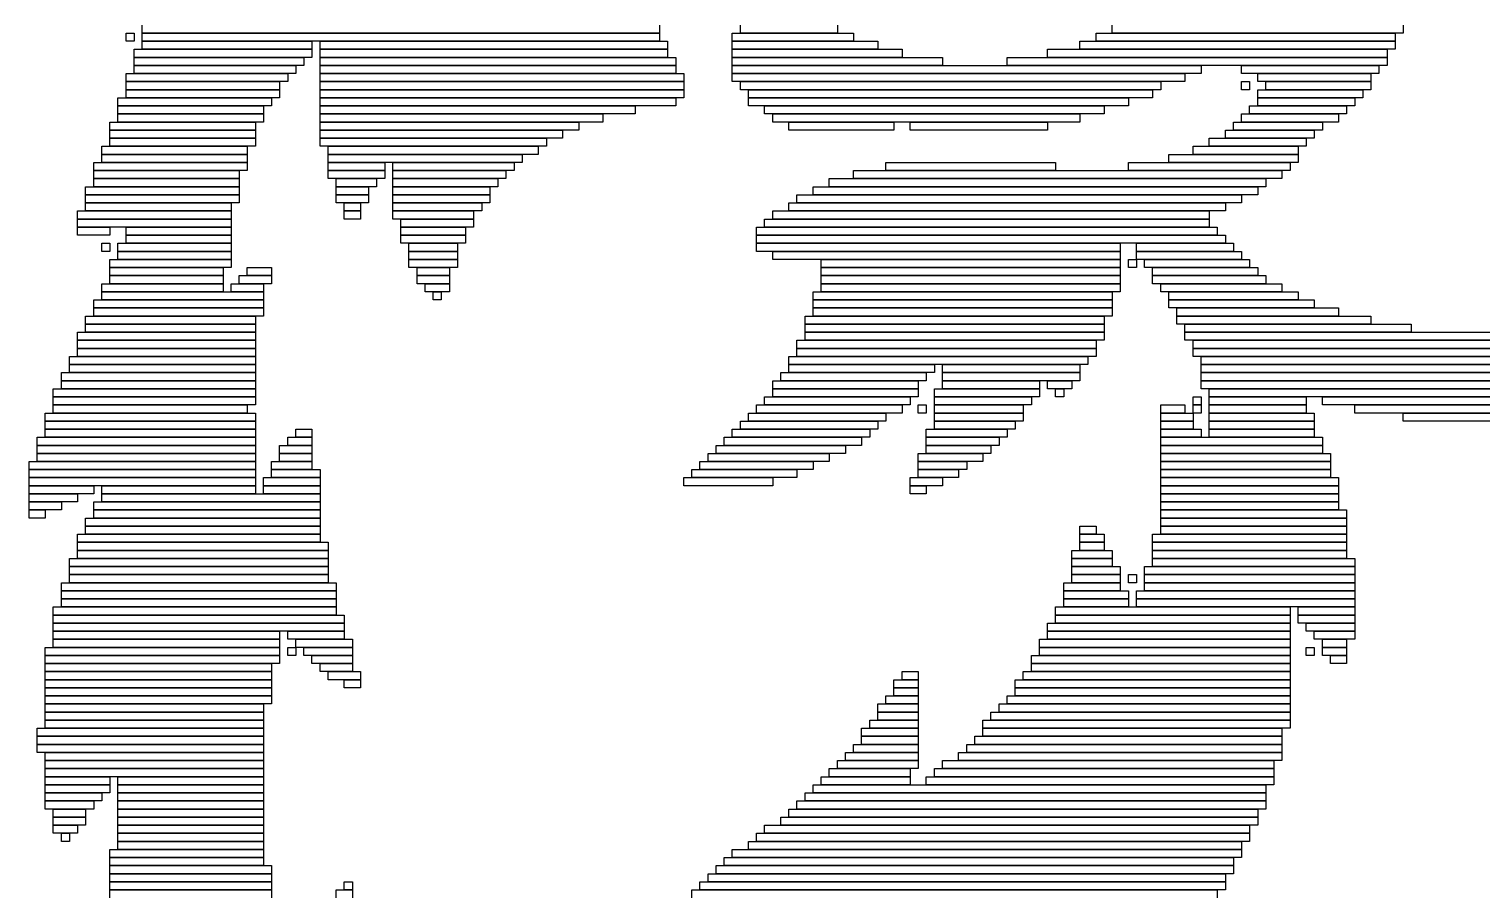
# Model space of a CAD drawing. Extents: x 325 to 699, y 302 to 722.
# Drawn here: x 338 to 517.7, y 511.5 to 618.5 of the extents above; entities that cross this region are included whole.
import ezdxf

# ---------------------------------------------------------------- set-up
doc = ezdxf.new("R2010")
doc.units = 0

msp = doc.modelspace()

# ---------------------------------------------------------------- linework, layer by layer
for p, q in [((352, 618), (352, 619)), ((416, 619), (416, 618)), ((426, 618), (426, 619)), ((438, 619), (438, 618)), ((472, 618), (472, 619)), ((508, 619), (508, 618)), ((350, 618), (351, 618)), ((350, 617), (350, 618)), ((351, 617), (350, 617)), ((351, 618), (351, 617)), ((416, 618), (352, 618)), ((352, 618), (416, 618)), ((352, 617), (352, 618)), ((416, 617), (352, 617)), ((352, 617), (373, 617)), ((352, 616), (352, 617)), ((373, 617), (373, 616)), ((374, 617), (417, 617)), ((374, 616), (374, 617)), ((416, 618), (416, 617)), ((417, 617), (417, 616)), ((425, 618), (440, 618)), ((425, 617), (425, 618)), ((440, 617), (425, 617)), ((425, 617), (443, 617)), ((425, 616), (425, 617)), ((438, 618), (426, 618)), ((440, 618), (440, 617)), ((443, 617), (443, 616)), ((468, 617), (507, 617)), ((468, 616), (468, 617)), ((470, 618), (507, 618)), ((470, 617), (470, 618)), ((507, 617), (470, 617)), ((508, 618), (472, 618)), ((507, 618), (507, 617)), ((507, 617), (507, 616)), ((351, 616), (373, 616)), ((351, 615), (351, 616)), ((373, 615), (351, 615)), ((351, 615), (372, 615)), ((351, 614), (351, 615)), ((373, 616), (352, 616)), ((372, 615), (372, 614)), ((373, 616), (373, 615)), ((417, 616), (374, 616)), ((374, 616), (417, 616)), ((374, 615), (374, 616)), ((417, 615), (374, 615)), ((374, 615), (418, 615)), ((374, 614), (374, 615)), ((417, 616), (417, 615)), ((418, 615), (418, 614)), ((443, 616), (425, 616)), ((425, 616), (446, 616)), ((425, 615), (425, 616)), ((446, 615), (425, 615)), ((425, 615), (451, 615)), ((425, 614), (425, 615)), ((446, 616), (446, 615)), ((451, 615), (451, 614)), ((459, 615), (506, 615)), ((459, 614), (459, 615)), ((464, 616), (506, 616)), ((464, 615), (464, 616)), ((506, 615), (464, 615)), ((507, 616), (468, 616)), ((506, 616), (506, 615)), ((506, 615), (506, 614)), ((350, 613), (370, 613)), ((350, 612), (350, 613)), ((372, 614), (351, 614)), ((351, 614), (371, 614)), ((351, 613), (351, 614)), ((371, 613), (351, 613)), ((370, 613), (370, 612)), ((371, 614), (371, 613)), ((418, 614), (374, 614)), ((374, 614), (418, 614)), ((374, 613), (374, 614)), ((418, 613), (374, 613)), ((374, 613), (419, 613)), ((374, 612), (374, 613)), ((418, 614), (418, 613)), ((419, 613), (419, 612)), ((451, 614), (425, 614)), ((425, 614), (483, 614)), ((425, 613), (425, 614)), ((483, 613), (425, 613)), ((425, 613), (481, 613)), ((425, 612), (425, 613)), ((506, 614), (459, 614)), ((481, 613), (481, 612)), ((483, 614), (483, 613)), ((488, 614), (505, 614)), ((488, 613), (488, 614)), ((505, 613), (488, 613)), ((490, 613), (504, 613)), ((490, 612), (490, 613)), ((504, 613), (504, 612)), ((505, 614), (505, 613)), ((370, 612), (350, 612)), ((350, 612), (369, 612)), ((350, 611), (350, 612)), ((369, 612), (369, 611)), ((419, 612), (374, 612)), ((374, 612), (419, 612)), ((374, 611), (374, 612)), ((419, 612), (419, 611)), ((481, 612), (425, 612)), ((426, 612), (478, 612)), ((426, 611), (426, 612)), ((478, 612), (478, 611)), ((488, 612), (489, 612)), ((488, 611), (488, 612)), ((489, 612), (489, 611)), ((504, 612), (490, 612)), ((491, 612), (504, 612)), ((491, 611), (491, 612)), ((504, 612), (504, 611)), ((349, 610), (368, 610)), ((349, 609), (349, 610)), ((369, 611), (350, 611)), ((350, 611), (369, 611)), ((350, 610), (350, 611)), ((369, 610), (350, 610)), ((368, 610), (368, 609)), ((369, 611), (369, 610)), ((419, 611), (374, 611)), ((374, 611), (419, 611)), ((374, 610), (374, 611)), ((419, 610), (374, 610)), ((374, 610), (418, 610)), ((374, 609), (374, 610)), ((418, 610), (418, 609)), ((419, 611), (419, 610)), ((478, 611), (426, 611)), ((427, 611), (477, 611)), ((427, 610), (427, 611)), ((477, 610), (427, 610)), ((427, 610), (474, 610)), ((427, 609), (427, 610)), ((474, 610), (474, 609)), ((477, 611), (477, 610)), ((489, 611), (488, 611)), ((490, 611), (503, 611)), ((490, 610), (490, 611)), ((503, 610), (490, 610)), ((490, 610), (502, 610)), ((490, 609), (490, 610)), ((504, 611), (491, 611)), ((502, 610), (502, 609)), ((503, 611), (503, 610)), ((368, 609), (349, 609)), ((349, 609), (367, 609)), ((349, 608), (349, 609)), ((367, 608), (349, 608)), ((349, 608), (367, 608)), ((349, 607), (349, 608)), ((367, 609), (367, 608)), ((367, 608), (367, 607)), ((418, 609), (374, 609)), ((374, 609), (413, 609)), ((374, 608), (374, 609)), ((413, 608), (374, 608)), ((374, 608), (409, 608)), ((374, 607), (374, 608)), ((409, 608), (409, 607)), ((413, 609), (413, 608)), ((474, 609), (427, 609)), ((429, 609), (471, 609)), ((429, 608), (429, 609)), ((471, 608), (429, 608)), ((430, 608), (468, 608)), ((430, 607), (430, 608)), ((468, 608), (468, 607)), ((471, 609), (471, 608)), ((488, 608), (500, 608)), ((488, 607), (488, 608)), ((489, 609), (501, 609)), ((489, 608), (489, 609)), ((501, 608), (489, 608)), ((502, 609), (490, 609)), ((500, 608), (500, 607)), ((501, 609), (501, 608)), ((348, 607), (366, 607)), ((348, 606), (348, 607)), ((366, 606), (348, 606)), ((348, 606), (366, 606)), ((348, 605), (348, 606)), ((367, 607), (349, 607)), ((366, 607), (366, 606)), ((366, 606), (366, 605)), ((409, 607), (374, 607)), ((374, 607), (406, 607)), ((374, 606), (374, 607)), ((406, 606), (374, 606)), ((374, 606), (404, 606)), ((374, 605), (374, 606)), ((404, 606), (404, 605)), ((406, 607), (406, 606)), ((468, 607), (430, 607)), ((432, 607), (445, 607)), ((432, 606), (432, 607)), ((445, 606), (432, 606)), ((445, 607), (445, 606)), ((447, 607), (464, 607)), ((447, 606), (447, 607)), ((464, 606), (447, 606)), ((464, 607), (464, 606)), ((486, 606), (497, 606)), ((486, 605), (486, 606)), ((487, 607), (498, 607)), ((487, 606), (487, 607)), ((498, 606), (487, 606)), ((500, 607), (488, 607)), ((497, 606), (497, 605)), ((498, 607), (498, 606)), ((347, 604), (365, 604)), ((347, 603), (347, 604)), ((366, 605), (348, 605)), ((348, 605), (366, 605)), ((348, 604), (348, 605)), ((366, 604), (348, 604)), ((365, 604), (365, 603)), ((366, 605), (366, 604)), ((404, 605), (374, 605)), ((374, 605), (402, 605)), ((374, 604), (374, 605)), ((402, 604), (374, 604)), ((375, 604), (401, 604)), ((375, 603), (375, 604)), ((401, 604), (401, 603)), ((402, 605), (402, 604)), ((482, 604), (495, 604)), ((482, 603), (482, 604)), ((484, 605), (496, 605)), ((484, 604), (484, 605)), ((496, 604), (484, 604)), ((497, 605), (486, 605)), ((495, 604), (495, 603)), ((496, 605), (496, 604)), ((365, 603), (347, 603)), ((347, 603), (365, 603)), ((347, 602), (347, 603)), ((365, 603), (365, 602)), ((401, 603), (375, 603)), ((375, 603), (399, 603)), ((375, 602), (375, 603)), ((399, 603), (399, 602)), ((479, 603), (495, 603)), ((479, 602), (479, 603)), ((495, 603), (482, 603)), ((495, 603), (495, 602)), ((346, 602), (365, 602)), ((346, 601), (346, 602)), ((365, 601), (346, 601)), ((346, 601), (364, 601)), ((346, 600), (346, 601)), ((365, 602), (347, 602)), ((364, 601), (364, 600)), ((365, 602), (365, 601)), ((399, 602), (375, 602)), ((375, 602), (382, 602)), ((375, 601), (375, 602)), ((382, 601), (375, 601)), ((375, 601), (382, 601)), ((375, 600), (375, 601)), ((382, 602), (382, 601)), ((382, 601), (382, 600)), ((383, 602), (398, 602)), ((383, 601), (383, 602)), ((398, 601), (383, 601)), ((383, 601), (397, 601)), ((383, 600), (383, 601)), ((397, 601), (397, 600)), ((398, 602), (398, 601)), ((440, 601), (493, 601)), ((440, 600), (440, 601)), ((444, 602), (465, 602)), ((444, 601), (444, 602)), ((465, 601), (444, 601)), ((465, 602), (465, 601)), ((474, 602), (494, 602)), ((474, 601), (474, 602)), ((494, 601), (474, 601)), ((495, 602), (479, 602)), ((493, 601), (493, 600)), ((494, 602), (494, 601)), ((345, 599), (364, 599)), ((345, 598), (345, 599)), ((364, 600), (346, 600)), ((346, 600), (364, 600)), ((346, 599), (346, 600)), ((364, 599), (346, 599)), ((364, 600), (364, 599)), ((364, 599), (364, 598)), ((382, 600), (375, 600)), ((376, 600), (381, 600)), ((376, 599), (376, 600)), ((381, 599), (376, 599)), ((376, 599), (380, 599)), ((376, 598), (376, 599)), ((380, 599), (380, 598)), ((381, 600), (381, 599)), ((397, 600), (383, 600)), ((383, 600), (396, 600)), ((383, 599), (383, 600)), ((396, 599), (383, 599)), ((383, 599), (395, 599)), ((383, 598), (383, 599)), ((395, 599), (395, 598)), ((396, 600), (396, 599)), ((435, 599), (490, 599)), ((435, 598), (435, 599)), ((437, 600), (491, 600)), ((437, 599), (437, 600)), ((491, 599), (437, 599)), ((493, 600), (440, 600)), ((490, 599), (490, 598)), ((491, 600), (491, 599)), ((364, 598), (345, 598)), ((345, 598), (364, 598)), ((345, 597), (345, 598)), ((364, 597), (345, 597)), ((345, 597), (363, 597)), ((345, 596), (345, 597)), ((363, 597), (363, 596)), ((364, 598), (364, 597)), ((380, 598), (376, 598)), ((376, 598), (380, 598)), ((376, 597), (376, 598)), ((380, 597), (376, 597)), ((377, 597), (379, 597)), ((377, 596), (377, 597)), ((379, 597), (379, 596)), ((380, 598), (380, 597)), ((395, 598), (383, 598)), ((383, 598), (395, 598)), ((383, 597), (383, 598)), ((395, 597), (383, 597)), ((383, 597), (394, 597)), ((383, 596), (383, 597)), ((394, 597), (394, 596)), ((395, 598), (395, 597)), ((432, 597), (486, 597)), ((432, 596), (432, 597)), ((433, 598), (488, 598)), ((433, 597), (433, 598)), ((488, 597), (433, 597)), ((490, 598), (435, 598)), ((486, 597), (486, 596)), ((488, 598), (488, 597)), ((344, 596), (363, 596)), ((344, 595), (344, 596)), ((363, 595), (344, 595)), ((344, 595), (363, 595)), ((344, 594), (344, 595)), ((363, 596), (345, 596)), ((363, 596), (363, 595)), ((363, 595), (363, 594)), ((379, 596), (377, 596)), ((377, 596), (379, 596)), ((377, 595), (377, 596)), ((379, 595), (377, 595)), ((379, 596), (379, 595)), ((394, 596), (383, 596)), ((383, 596), (393, 596)), ((383, 595), (383, 596)), ((393, 595), (383, 595)), ((384, 595), (393, 595)), ((384, 594), (384, 595)), ((393, 596), (393, 595)), ((393, 595), (393, 594)), ((429, 595), (484, 595)), ((429, 594), (429, 595)), ((430, 596), (484, 596)), ((430, 595), (430, 596)), ((484, 595), (430, 595)), ((486, 596), (432, 596)), ((484, 596), (484, 595)), ((484, 595), (484, 594)), ((363, 594), (344, 594)), ((344, 594), (348, 594)), ((344, 593), (344, 594)), ((348, 594), (348, 593)), ((350, 594), (363, 594)), ((350, 593), (350, 594)), ((363, 594), (363, 593)), ((393, 594), (384, 594)), ((384, 594), (392, 594)), ((384, 593), (384, 594)), ((392, 594), (392, 593)), ((428, 594), (485, 594)), ((428, 593), (428, 594)), ((484, 594), (429, 594)), ((485, 594), (485, 593)), ((348, 593), (344, 593)), ((347, 592), (348, 592)), ((347, 591), (347, 592)), ((348, 592), (348, 591)), ((349, 592), (363, 592)), ((349, 591), (349, 592)), ((363, 593), (350, 593)), ((350, 593), (363, 593)), ((350, 592), (350, 593)), ((363, 592), (350, 592)), ((363, 593), (363, 592)), ((363, 592), (363, 591)), ((392, 593), (384, 593)), ((384, 593), (392, 593)), ((384, 592), (384, 593)), ((392, 592), (384, 592)), ((385, 592), (391, 592)), ((385, 591), (385, 592)), ((391, 592), (391, 591)), ((392, 593), (392, 592)), ((485, 593), (428, 593)), ((428, 593), (486, 593)), ((428, 592), (428, 593)), ((486, 592), (428, 592)), ((428, 592), (473, 592)), ((428, 591), (428, 592)), ((473, 592), (473, 591)), ((475, 592), (487, 592)), ((475, 591), (475, 592)), ((486, 593), (486, 592)), ((487, 592), (487, 591)), ((348, 591), (347, 591)), ((348, 590), (363, 590)), ((348, 589), (348, 590)), ((363, 591), (349, 591)), ((349, 591), (363, 591)), ((349, 590), (349, 591)), ((363, 590), (349, 590)), ((363, 591), (363, 590)), ((363, 590), (363, 589)), ((391, 591), (385, 591)), ((385, 591), (391, 591)), ((385, 590), (385, 591)), ((391, 590), (385, 590)), ((385, 590), (391, 590)), ((385, 589), (385, 590)), ((391, 591), (391, 590)), ((391, 590), (391, 589)), ((473, 591), (428, 591)), ((430, 591), (473, 591)), ((430, 590), (430, 591)), ((473, 590), (430, 590)), ((436, 590), (473, 590)), ((436, 589), (436, 590)), ((473, 591), (473, 590)), ((473, 590), (473, 589)), ((474, 590), (475, 590)), ((474, 589), (474, 590)), ((487, 591), (475, 591)), ((475, 591), (488, 591)), ((475, 590), (475, 591)), ((488, 590), (475, 590)), ((475, 590), (475, 589)), ((476, 590), (489, 590)), ((476, 589), (476, 590)), ((488, 591), (488, 590)), ((489, 590), (489, 589)), ((363, 589), (348, 589)), ((348, 589), (362, 589)), ((348, 588), (348, 589)), ((362, 588), (348, 588)), ((348, 588), (362, 588)), ((348, 587), (348, 588)), ((362, 589), (362, 588)), ((362, 588), (362, 587)), ((364, 588), (368, 588)), ((364, 587), (364, 588)), ((365, 589), (368, 589)), ((365, 588), (365, 589)), ((368, 588), (365, 588)), ((368, 589), (368, 588)), ((368, 588), (368, 587)), ((391, 589), (385, 589)), ((386, 589), (390, 589)), ((386, 588), (386, 589)), ((390, 588), (386, 588)), ((386, 588), (390, 588)), ((386, 587), (386, 588)), ((390, 589), (390, 588)), ((390, 588), (390, 587)), ((473, 589), (436, 589)), ((436, 589), (473, 589)), ((436, 588), (436, 589)), ((473, 588), (436, 588)), ((436, 588), (473, 588)), ((436, 587), (436, 588)), ((473, 589), (473, 588)), ((473, 588), (473, 587)), ((475, 589), (474, 589)), ((489, 589), (476, 589)), ((477, 589), (490, 589)), ((477, 588), (477, 589)), ((490, 588), (477, 588)), ((477, 588), (491, 588)), ((477, 587), (477, 588)), ((490, 589), (490, 588)), ((491, 588), (491, 587)), ((347, 587), (362, 587)), ((347, 586), (347, 587)), ((362, 586), (347, 586)), ((347, 586), (367, 586)), ((347, 585), (347, 586)), ((362, 587), (348, 587)), ((362, 587), (362, 586)), ((363, 587), (367, 587)), ((363, 586), (363, 587)), ((367, 586), (363, 586)), ((368, 587), (364, 587)), ((367, 587), (367, 586)), ((367, 586), (367, 585)), ((390, 587), (386, 587)), ((387, 587), (390, 587)), ((387, 586), (387, 587)), ((390, 586), (387, 586)), ((388, 586), (389, 586)), ((388, 585), (388, 586)), ((389, 586), (389, 585)), ((390, 587), (390, 586)), ((435, 586), (472, 586)), ((435, 585), (435, 586)), ((473, 587), (436, 587)), ((436, 587), (473, 587)), ((436, 586), (436, 587)), ((473, 586), (436, 586)), ((472, 586), (472, 585)), ((473, 587), (473, 586)), ((491, 587), (477, 587)), ((478, 587), (493, 587)), ((478, 586), (478, 587)), ((493, 586), (478, 586)), ((479, 586), (495, 586)), ((479, 585), (479, 586)), ((493, 587), (493, 586)), ((495, 586), (495, 585)), ((346, 585), (367, 585)), ((346, 584), (346, 585)), ((367, 585), (347, 585)), ((367, 585), (367, 584)), ((389, 585), (388, 585)), ((472, 585), (435, 585)), ((435, 585), (472, 585)), ((435, 584), (435, 585)), ((472, 585), (472, 584)), ((495, 585), (479, 585)), ((479, 585), (497, 585)), ((479, 584), (479, 585)), ((497, 585), (497, 584)), ((345, 583), (366, 583)), ((345, 582), (345, 583)), ((367, 584), (346, 584)), ((346, 584), (367, 584)), ((346, 583), (346, 584)), ((367, 583), (346, 583)), ((366, 583), (366, 582)), ((367, 584), (367, 583)), ((434, 583), (471, 583)), ((434, 582), (434, 583)), ((472, 584), (435, 584)), ((435, 584), (472, 584)), ((435, 583), (435, 584)), ((472, 583), (435, 583)), ((471, 583), (471, 582)), ((472, 584), (472, 583)), ((497, 584), (479, 584)), ((480, 584), (500, 584)), ((480, 583), (480, 584)), ((500, 583), (480, 583)), ((480, 583), (504, 583)), ((480, 582), (480, 583)), ((500, 584), (500, 583)), ((504, 583), (504, 582)), ((344, 581), (366, 581)), ((344, 580), (344, 581)), ((366, 582), (345, 582)), ((345, 582), (366, 582)), ((345, 581), (345, 582)), ((366, 581), (345, 581)), ((366, 582), (366, 581)), ((366, 581), (366, 580)), ((471, 582), (434, 582)), ((434, 582), (471, 582)), ((434, 581), (434, 582)), ((471, 581), (434, 581)), ((434, 581), (471, 581)), ((434, 580), (434, 581)), ((471, 582), (471, 581)), ((471, 581), (471, 580)), ((504, 582), (480, 582)), ((481, 582), (509, 582)), ((481, 581), (481, 582)), ((509, 581), (481, 581)), ((481, 581), (575, 581)), ((481, 580), (481, 581)), ((509, 582), (509, 581)), ((366, 580), (344, 580)), ((344, 580), (366, 580)), ((344, 579), (344, 580)), ((366, 579), (344, 579)), ((344, 579), (366, 579)), ((344, 578), (344, 579)), ((366, 580), (366, 579)), ((366, 579), (366, 578)), ((433, 580), (470, 580)), ((433, 579), (433, 580)), ((470, 579), (433, 579)), ((433, 579), (470, 579)), ((433, 578), (433, 579)), ((471, 580), (434, 580)), ((470, 580), (470, 579)), ((470, 579), (470, 578)), ((575, 580), (481, 580)), ((482, 580), (581, 580)), ((482, 579), (482, 580)), ((581, 579), (482, 579)), ((482, 579), (585, 579)), ((482, 578), (482, 579)), ((343, 578), (366, 578)), ((343, 577), (343, 578)), ((366, 577), (343, 577)), ((343, 577), (366, 577)), ((343, 576), (343, 577)), ((366, 578), (344, 578)), ((366, 578), (366, 577)), ((366, 577), (366, 576)), ((432, 578), (469, 578)), ((432, 577), (432, 578)), ((469, 577), (432, 577)), ((432, 577), (450, 577)), ((432, 576), (432, 577)), ((470, 578), (433, 578)), ((450, 577), (450, 576)), ((451, 577), (468, 577)), ((451, 576), (451, 577)), ((468, 577), (468, 576)), ((469, 578), (469, 577)), ((585, 578), (482, 578)), ((483, 578), (589, 578)), ((483, 577), (483, 578)), ((589, 577), (483, 577)), ((483, 577), (592, 577)), ((483, 576), (483, 577)), ((342, 576), (366, 576)), ((342, 575), (342, 576)), ((366, 576), (343, 576)), ((366, 576), (366, 575)), ((431, 576), (449, 576)), ((431, 575), (431, 576)), ((450, 576), (432, 576)), ((449, 576), (449, 575)), ((468, 576), (451, 576)), ((451, 576), (468, 576)), ((451, 575), (451, 576)), ((468, 576), (468, 575)), ((592, 576), (483, 576)), ((483, 576), (595, 576)), ((483, 575), (483, 576)), ((341, 574), (366, 574)), ((341, 573), (341, 574)), ((366, 575), (342, 575)), ((342, 575), (366, 575)), ((342, 574), (342, 575)), ((366, 574), (342, 574)), ((366, 575), (366, 574)), ((366, 574), (366, 573)), ((430, 575), (448, 575)), ((430, 574), (430, 575)), ((448, 574), (430, 574)), ((430, 574), (448, 574)), ((430, 573), (430, 574)), ((449, 575), (431, 575)), ((448, 575), (448, 574)), ((448, 574), (448, 573)), ((450, 574), (463, 574)), ((450, 573), (450, 574)), ((468, 575), (451, 575)), ((451, 575), (463, 575)), ((451, 574), (451, 575)), ((463, 574), (451, 574)), ((463, 575), (463, 574)), ((463, 574), (463, 573)), ((464, 575), (467, 575)), ((464, 574), (464, 575)), ((467, 574), (464, 574)), ((465, 574), (466, 574)), ((465, 573), (465, 574)), ((466, 574), (466, 573)), ((467, 575), (467, 574)), ((595, 575), (483, 575)), ((483, 575), (598, 575)), ((483, 574), (483, 575)), ((598, 574), (483, 574)), ((484, 574), (600, 574)), ((484, 573), (484, 574)), ((366, 573), (341, 573)), ((341, 573), (366, 573)), ((341, 572), (341, 573)), ((366, 572), (341, 572)), ((341, 572), (365, 572)), ((341, 571), (341, 572)), ((365, 572), (365, 571)), ((366, 573), (366, 572)), ((428, 572), (446, 572)), ((428, 571), (428, 572)), ((429, 573), (447, 573)), ((429, 572), (429, 573)), ((447, 572), (429, 572)), ((448, 573), (430, 573)), ((446, 572), (446, 571)), ((447, 573), (447, 572)), ((448, 572), (449, 572)), ((448, 571), (448, 572)), ((449, 572), (449, 571)), ((463, 573), (450, 573)), ((450, 573), (462, 573)), ((450, 572), (450, 573)), ((462, 572), (450, 572)), ((450, 572), (461, 572)), ((450, 571), (450, 572)), ((461, 572), (461, 571)), ((462, 573), (462, 572)), ((466, 573), (465, 573)), ((478, 572), (481, 572)), ((478, 571), (478, 572)), ((481, 572), (481, 571)), ((482, 573), (483, 573)), ((482, 572), (482, 573)), ((483, 572), (482, 572)), ((482, 572), (483, 572)), ((482, 571), (482, 572)), ((483, 573), (483, 572)), ((483, 572), (483, 571)), ((600, 573), (484, 573)), ((484, 573), (496, 573)), ((484, 572), (484, 573)), ((496, 572), (484, 572)), ((484, 572), (496, 572)), ((484, 571), (484, 572)), ((496, 573), (496, 572)), ((496, 572), (496, 571)), ((498, 573), (602, 573)), ((498, 572), (498, 573)), ((602, 572), (498, 572)), ((502, 572), (603, 572)), ((502, 571), (502, 572)), ((340, 571), (366, 571)), ((340, 570), (340, 571)), ((366, 570), (340, 570)), ((340, 570), (366, 570)), ((340, 569), (340, 570)), ((365, 571), (341, 571)), ((366, 571), (366, 570)), ((366, 570), (366, 569)), ((426, 570), (443, 570)), ((426, 569), (426, 570)), ((427, 571), (444, 571)), ((427, 570), (427, 571)), ((444, 570), (427, 570)), ((446, 571), (428, 571)), ((443, 570), (443, 569)), ((444, 571), (444, 570)), ((449, 571), (448, 571)), ((461, 571), (450, 571)), ((450, 571), (461, 571)), ((450, 570), (450, 571)), ((461, 570), (450, 570)), ((450, 570), (460, 570)), ((450, 569), (450, 570)), ((460, 570), (460, 569)), ((461, 571), (461, 570)), ((481, 571), (478, 571)), ((478, 571), (482, 571)), ((478, 570), (478, 571)), ((482, 570), (478, 570)), ((478, 570), (482, 570)), ((478, 569), (478, 570)), ((483, 571), (482, 571)), ((482, 571), (482, 570)), ((482, 570), (482, 569)), ((496, 571), (484, 571)), ((484, 571), (497, 571)), ((484, 570), (484, 571)), ((497, 570), (484, 570)), ((484, 570), (497, 570)), ((484, 569), (484, 570)), ((497, 571), (497, 570)), ((497, 570), (497, 569)), ((603, 571), (502, 571)), ((508, 571), (605, 571)), ((508, 570), (508, 571)), ((605, 570), (508, 570)), ((339, 568), (366, 568)), ((339, 567), (339, 568)), ((366, 569), (340, 569)), ((340, 569), (366, 569)), ((340, 568), (340, 569)), ((366, 568), (340, 568)), ((366, 569), (366, 568)), ((366, 568), (366, 567)), ((370, 568), (373, 568)), ((370, 567), (370, 568)), ((371, 569), (373, 569)), ((371, 568), (371, 569)), ((373, 568), (371, 568)), ((373, 569), (373, 568)), ((373, 568), (373, 567)), ((424, 568), (441, 568)), ((424, 567), (424, 568)), ((425, 569), (442, 569)), ((425, 568), (425, 569)), ((442, 568), (425, 568)), ((443, 569), (426, 569)), ((441, 568), (441, 567)), ((442, 569), (442, 568)), ((449, 569), (459, 569)), ((449, 568), (449, 569)), ((459, 568), (449, 568)), ((449, 568), (458, 568)), ((449, 567), (449, 568)), ((460, 569), (450, 569)), ((458, 568), (458, 567)), ((459, 569), (459, 568)), ((482, 569), (478, 569)), ((478, 569), (483, 569)), ((478, 568), (478, 569)), ((483, 568), (478, 568)), ((478, 568), (498, 568)), ((478, 567), (478, 568)), ((483, 569), (483, 568)), ((497, 569), (484, 569)), ((484, 569), (497, 569)), ((484, 568), (484, 569)), ((497, 568), (484, 568)), ((497, 569), (497, 568)), ((498, 568), (498, 567)), ((366, 567), (339, 567)), ((339, 567), (366, 567)), ((339, 566), (339, 567)), ((366, 567), (366, 566)), ((369, 567), (373, 567)), ((369, 566), (369, 567)), ((373, 567), (370, 567)), ((373, 567), (373, 566)), ((423, 567), (439, 567)), ((423, 566), (423, 567)), ((441, 567), (424, 567)), ((439, 567), (439, 566)), ((458, 567), (449, 567)), ((449, 567), (457, 567)), ((449, 566), (449, 567)), ((457, 567), (457, 566)), ((498, 567), (478, 567)), ((478, 567), (498, 567)), ((478, 566), (478, 567)), ((498, 567), (498, 566)), ((338, 565), (366, 565)), ((338, 564), (338, 565)), ((366, 566), (339, 566)), ((339, 566), (366, 566)), ((339, 565), (339, 566)), ((366, 565), (339, 565)), ((366, 566), (366, 565)), ((366, 565), (366, 564)), ((368, 565), (373, 565)), ((368, 564), (368, 565)), ((373, 566), (369, 566)), ((369, 566), (373, 566)), ((369, 565), (369, 566)), ((373, 565), (369, 565)), ((373, 566), (373, 565)), ((373, 565), (373, 564)), ((421, 565), (435, 565)), ((421, 564), (421, 565)), ((422, 566), (437, 566)), ((422, 565), (422, 566)), ((437, 565), (422, 565)), ((439, 566), (423, 566)), ((435, 565), (435, 564)), ((437, 566), (437, 565)), ((448, 566), (456, 566)), ((448, 565), (448, 566)), ((456, 565), (448, 565)), ((448, 565), (454, 565)), ((448, 564), (448, 565)), ((457, 566), (449, 566)), ((454, 565), (454, 564)), ((456, 566), (456, 565)), ((498, 566), (478, 566)), ((478, 566), (499, 566)), ((478, 565), (478, 566)), ((499, 565), (478, 565)), ((478, 565), (499, 565)), ((478, 564), (478, 565)), ((499, 566), (499, 565)), ((499, 565), (499, 564)), ((366, 564), (338, 564)), ((338, 564), (366, 564)), ((338, 563), (338, 564)), ((366, 563), (338, 563)), ((338, 563), (366, 563)), ((338, 562), (338, 563)), ((366, 564), (366, 563)), ((366, 563), (366, 562)), ((367, 563), (374, 563)), ((367, 562), (367, 563)), ((373, 564), (368, 564)), ((368, 564), (374, 564)), ((368, 563), (368, 564)), ((374, 563), (368, 563)), ((374, 564), (374, 563)), ((374, 563), (374, 562)), ((419, 563), (430, 563)), ((419, 562), (419, 563)), ((420, 564), (433, 564)), ((420, 563), (420, 564)), ((433, 563), (420, 563)), ((435, 564), (421, 564)), ((430, 563), (430, 562)), ((433, 564), (433, 563)), ((447, 563), (451, 563)), ((447, 562), (447, 563)), ((454, 564), (448, 564)), ((448, 564), (453, 564)), ((448, 563), (448, 564)), ((453, 563), (448, 563)), ((451, 563), (451, 562)), ((453, 564), (453, 563)), ((499, 564), (478, 564)), ((478, 564), (499, 564)), ((478, 563), (478, 564)), ((499, 563), (478, 563)), ((478, 563), (500, 563)), ((478, 562), (478, 563)), ((499, 564), (499, 563)), ((500, 563), (500, 562)), ((366, 562), (338, 562)), ((338, 562), (346, 562)), ((338, 561), (338, 562)), ((346, 561), (338, 561)), ((338, 561), (344, 561)), ((338, 560), (338, 561)), ((344, 561), (344, 560)), ((346, 562), (346, 561)), ((347, 562), (366, 562)), ((347, 561), (347, 562)), ((366, 561), (347, 561)), ((347, 561), (374, 561)), ((347, 560), (347, 561)), ((366, 562), (366, 561)), ((374, 562), (367, 562)), ((367, 562), (374, 562)), ((367, 561), (367, 562)), ((374, 561), (367, 561)), ((374, 562), (374, 561)), ((374, 561), (374, 560)), ((430, 562), (419, 562)), ((451, 562), (447, 562)), ((447, 562), (449, 562)), ((447, 561), (447, 562)), ((449, 561), (447, 561)), ((449, 562), (449, 561)), ((500, 562), (478, 562)), ((478, 562), (500, 562)), ((478, 561), (478, 562)), ((500, 561), (478, 561)), ((478, 561), (500, 561)), ((478, 560), (478, 561)), ((500, 562), (500, 561)), ((500, 561), (500, 560)), ((344, 560), (338, 560)), ((338, 560), (342, 560)), ((338, 559), (338, 560)), ((342, 559), (338, 559)), ((338, 559), (340, 559)), ((338, 558), (338, 559)), ((340, 559), (340, 558)), ((342, 560), (342, 559)), ((346, 560), (374, 560)), ((346, 559), (346, 560)), ((374, 559), (346, 559)), ((346, 559), (374, 559)), ((346, 558), (346, 559)), ((374, 560), (347, 560)), ((374, 560), (374, 559)), ((374, 559), (374, 558)), ((500, 560), (478, 560)), ((478, 560), (500, 560)), ((478, 559), (478, 560)), ((500, 559), (478, 559)), ((478, 559), (501, 559)), ((478, 558), (478, 559)), ((500, 560), (500, 559)), ((501, 559), (501, 558)), ((340, 558), (338, 558)), ((345, 558), (374, 558)), ((345, 557), (345, 558)), ((374, 558), (346, 558)), ((374, 558), (374, 557)), ((501, 558), (478, 558)), ((478, 558), (501, 558)), ((478, 557), (478, 558)), ((501, 558), (501, 557)), ((344, 556), (374, 556)), ((344, 555), (344, 556)), ((374, 557), (345, 557)), ((345, 557), (374, 557)), ((345, 556), (345, 557)), ((374, 556), (345, 556)), ((374, 557), (374, 556)), ((374, 556), (374, 555)), ((468, 557), (470, 557)), ((468, 556), (468, 557)), ((470, 556), (468, 556)), ((468, 556), (471, 556)), ((468, 555), (468, 556)), ((470, 557), (470, 556)), ((471, 556), (471, 555)), ((477, 556), (501, 556)), ((477, 555), (477, 556)), ((501, 557), (478, 557)), ((478, 557), (501, 557)), ((478, 556), (478, 557)), ((501, 556), (478, 556)), ((501, 557), (501, 556)), ((501, 556), (501, 555)), ((374, 555), (344, 555)), ((344, 555), (375, 555)), ((344, 554), (344, 555)), ((375, 554), (344, 554)), ((344, 554), (375, 554)), ((344, 553), (344, 554)), ((375, 555), (375, 554)), ((375, 554), (375, 553)), ((467, 554), (472, 554)), ((467, 553), (467, 554)), ((471, 555), (468, 555)), ((468, 555), (471, 555)), ((468, 554), (468, 555)), ((471, 554), (468, 554)), ((471, 555), (471, 554)), ((472, 554), (472, 553)), ((501, 555), (477, 555)), ((477, 555), (501, 555)), ((477, 554), (477, 555)), ((501, 554), (477, 554)), ((477, 554), (501, 554)), ((477, 553), (477, 554)), ((501, 555), (501, 554)), ((501, 554), (501, 553)), ((343, 553), (375, 553)), ((343, 552), (343, 553)), ((375, 552), (343, 552)), ((343, 552), (375, 552)), ((343, 551), (343, 552)), ((375, 553), (344, 553)), ((375, 553), (375, 552)), ((375, 552), (375, 551)), ((472, 553), (467, 553)), ((467, 553), (472, 553)), ((467, 552), (467, 553)), ((472, 552), (467, 552)), ((467, 552), (473, 552)), ((467, 551), (467, 552)), ((472, 553), (472, 552)), ((473, 552), (473, 551)), ((476, 552), (502, 552)), ((476, 551), (476, 552)), ((501, 553), (477, 553)), ((477, 553), (502, 553)), ((477, 552), (477, 553)), ((502, 552), (477, 552)), ((502, 553), (502, 552)), ((502, 552), (502, 551)), ((375, 551), (343, 551)), ((343, 551), (375, 551)), ((343, 550), (343, 551)), ((375, 551), (375, 550)), ((473, 551), (467, 551)), ((467, 551), (473, 551)), ((467, 550), (467, 551)), ((473, 551), (473, 550)), ((474, 551), (475, 551)), ((474, 550), (474, 551)), ((475, 551), (475, 550)), ((502, 551), (476, 551)), ((476, 551), (502, 551)), ((476, 550), (476, 551)), ((502, 551), (502, 550)), ((342, 550), (376, 550)), ((342, 549), (342, 550)), ((376, 549), (342, 549)), ((342, 549), (376, 549)), ((342, 548), (342, 549)), ((375, 550), (343, 550)), ((376, 550), (376, 549)), ((376, 549), (376, 548)), ((466, 550), (473, 550)), ((466, 549), (466, 550)), ((473, 549), (466, 549)), ((466, 549), (474, 549)), ((466, 548), (466, 549)), ((473, 550), (467, 550)), ((473, 550), (473, 549)), ((475, 550), (474, 550)), ((474, 549), (474, 548)), ((475, 549), (502, 549)), ((475, 548), (475, 549)), ((502, 550), (476, 550)), ((476, 550), (502, 550)), ((476, 549), (476, 550)), ((502, 549), (476, 549)), ((502, 550), (502, 549)), ((502, 549), (502, 548)), ((341, 547), (376, 547)), ((341, 546), (341, 547)), ((376, 548), (342, 548)), ((342, 548), (376, 548)), ((342, 547), (342, 548)), ((376, 547), (342, 547)), ((376, 548), (376, 547)), ((376, 547), (376, 546)), ((465, 547), (494, 547)), ((465, 546), (465, 547)), ((474, 548), (466, 548)), ((466, 548), (474, 548)), ((466, 547), (466, 548)), ((474, 547), (466, 547)), ((474, 548), (474, 547)), ((502, 548), (475, 548)), ((475, 548), (502, 548)), ((475, 547), (475, 548)), ((502, 547), (475, 547)), ((494, 547), (494, 546)), ((495, 547), (502, 547)), ((495, 546), (495, 547)), ((502, 548), (502, 547)), ((502, 547), (502, 546)), ((376, 546), (341, 546)), ((341, 546), (377, 546)), ((341, 545), (341, 546)), ((377, 545), (341, 545)), ((341, 545), (377, 545)), ((341, 544), (341, 545)), ((377, 546), (377, 545)), ((377, 545), (377, 544)), ((464, 545), (494, 545)), ((464, 544), (464, 545)), ((494, 546), (465, 546)), ((465, 546), (494, 546)), ((465, 545), (465, 546)), ((494, 545), (465, 545)), ((494, 546), (494, 545)), ((494, 545), (494, 544)), ((502, 546), (495, 546)), ((495, 546), (502, 546)), ((495, 545), (495, 546)), ((502, 545), (495, 545)), ((496, 545), (502, 545)), ((496, 544), (496, 545)), ((502, 546), (502, 545)), ((502, 545), (502, 544)), ((377, 544), (341, 544)), ((341, 544), (369, 544)), ((341, 543), (341, 544)), ((369, 543), (341, 543)), ((341, 543), (369, 543)), ((341, 542), (341, 543)), ((369, 544), (369, 543)), ((369, 543), (369, 542)), ((370, 544), (377, 544)), ((370, 543), (370, 544)), ((377, 543), (370, 543)), ((371, 543), (378, 543)), ((371, 542), (371, 543)), ((377, 544), (377, 543)), ((378, 543), (378, 542)), ((463, 543), (494, 543)), ((463, 542), (463, 543)), ((494, 544), (464, 544)), ((464, 544), (494, 544)), ((464, 543), (464, 544)), ((494, 543), (464, 543)), ((494, 544), (494, 543)), ((494, 543), (494, 542)), ((502, 544), (496, 544)), ((497, 544), (502, 544)), ((497, 543), (497, 544)), ((502, 543), (497, 543)), ((498, 543), (501, 543)), ((498, 542), (498, 543)), ((501, 543), (501, 542)), ((502, 544), (502, 543)), ((340, 542), (369, 542)), ((340, 541), (340, 542)), ((369, 542), (341, 542)), ((369, 542), (369, 541)), ((370, 542), (371, 542)), ((370, 541), (370, 542)), ((378, 542), (371, 542)), ((371, 542), (371, 541)), ((372, 542), (378, 542)), ((372, 541), (372, 542)), ((378, 542), (378, 541)), ((494, 542), (463, 542)), ((463, 542), (494, 542)), ((463, 541), (463, 542)), ((494, 542), (494, 541)), ((496, 542), (497, 542)), ((496, 541), (496, 542)), ((497, 542), (497, 541)), ((501, 542), (498, 542)), ((498, 542), (501, 542)), ((498, 541), (498, 542)), ((501, 542), (501, 541)), ((369, 541), (340, 541)), ((340, 541), (369, 541)), ((340, 540), (340, 541)), ((369, 540), (340, 540)), ((340, 540), (368, 540)), ((340, 539), (340, 540)), ((368, 540), (368, 539)), ((369, 541), (369, 540)), ((371, 541), (370, 541)), ((378, 541), (372, 541)), ((373, 541), (378, 541)), ((373, 540), (373, 541)), ((378, 540), (373, 540)), ((374, 540), (378, 540)), ((374, 539), (374, 540)), ((378, 541), (378, 540)), ((378, 540), (378, 539)), ((462, 541), (494, 541)), ((462, 540), (462, 541)), ((494, 540), (462, 540)), ((462, 540), (494, 540)), ((462, 539), (462, 540)), ((494, 541), (463, 541)), ((494, 541), (494, 540)), ((494, 540), (494, 539)), ((497, 541), (496, 541)), ((501, 541), (498, 541)), ((499, 541), (501, 541)), ((499, 540), (499, 541)), ((501, 540), (499, 540)), ((501, 541), (501, 540)), ((368, 539), (340, 539)), ((340, 539), (368, 539)), ((340, 538), (340, 539)), ((368, 538), (340, 538)), ((340, 538), (368, 538)), ((340, 537), (340, 538)), ((368, 539), (368, 538)), ((368, 538), (368, 537)), ((378, 539), (374, 539)), ((375, 539), (379, 539)), ((375, 538), (375, 539)), ((379, 538), (375, 538)), ((377, 538), (379, 538)), ((377, 537), (377, 538)), ((379, 539), (379, 538)), ((379, 538), (379, 537)), ((445, 538), (448, 538)), ((445, 537), (445, 538)), ((446, 539), (448, 539)), ((446, 538), (446, 539)), ((448, 538), (446, 538)), ((448, 539), (448, 538)), ((448, 538), (448, 537)), ((460, 538), (494, 538)), ((460, 537), (460, 538)), ((461, 539), (494, 539)), ((461, 538), (461, 539)), ((494, 538), (461, 538)), ((494, 539), (462, 539)), ((494, 539), (494, 538)), ((494, 538), (494, 537)), ((368, 537), (340, 537)), ((340, 537), (368, 537)), ((340, 536), (340, 537)), ((368, 536), (340, 536)), ((340, 536), (368, 536)), ((340, 535), (340, 536)), ((368, 537), (368, 536)), ((368, 536), (368, 535)), ((379, 537), (377, 537)), ((444, 536), (448, 536)), ((444, 535), (444, 536)), ((448, 537), (445, 537)), ((445, 537), (448, 537)), ((445, 536), (445, 537)), ((448, 536), (445, 536)), ((448, 537), (448, 536)), ((448, 536), (448, 535)), ((459, 536), (494, 536)), ((459, 535), (459, 536)), ((494, 537), (460, 537)), ((460, 537), (494, 537)), ((460, 536), (460, 537)), ((494, 536), (460, 536)), ((494, 537), (494, 536)), ((494, 536), (494, 535)), ((368, 535), (340, 535)), ((340, 535), (367, 535)), ((340, 534), (340, 535)), ((367, 534), (340, 534)), ((340, 534), (367, 534)), ((340, 533), (340, 534)), ((367, 535), (367, 534)), ((367, 534), (367, 533)), ((443, 535), (448, 535)), ((443, 534), (443, 535)), ((448, 534), (443, 534)), ((443, 534), (448, 534)), ((443, 533), (443, 534)), ((448, 535), (444, 535)), ((448, 535), (448, 534)), ((448, 534), (448, 533)), ((457, 534), (494, 534)), ((457, 533), (457, 534)), ((458, 535), (494, 535)), ((458, 534), (458, 535)), ((494, 534), (458, 534)), ((494, 535), (459, 535)), ((494, 535), (494, 534)), ((494, 534), (494, 533)), ((367, 533), (340, 533)), ((340, 533), (367, 533)), ((340, 532), (340, 533)), ((367, 533), (367, 532)), ((442, 533), (448, 533)), ((442, 532), (442, 533)), ((448, 533), (443, 533)), ((448, 533), (448, 532)), ((456, 533), (494, 533)), ((456, 532), (456, 533)), ((494, 533), (457, 533)), ((494, 533), (494, 532)), ((339, 532), (367, 532)), ((339, 531), (339, 532)), ((367, 531), (339, 531)), ((339, 531), (367, 531)), ((339, 530), (339, 531)), ((367, 532), (340, 532)), ((367, 532), (367, 531)), ((367, 531), (367, 530)), ((441, 532), (448, 532)), ((441, 531), (441, 532)), ((448, 531), (441, 531)), ((441, 531), (448, 531)), ((441, 530), (441, 531)), ((448, 532), (442, 532)), ((448, 532), (448, 531)), ((448, 531), (448, 530)), ((455, 531), (493, 531)), ((455, 530), (455, 531)), ((494, 532), (456, 532)), ((456, 532), (493, 532)), ((456, 531), (456, 532)), ((493, 531), (456, 531)), ((493, 532), (493, 531)), ((493, 531), (493, 530)), ((367, 530), (339, 530)), ((339, 530), (367, 530)), ((339, 529), (339, 530)), ((367, 529), (339, 529)), ((340, 529), (367, 529)), ((340, 528), (340, 529)), ((367, 530), (367, 529)), ((367, 529), (367, 528)), ((439, 529), (448, 529)), ((439, 528), (439, 529)), ((440, 530), (448, 530)), ((440, 529), (440, 530)), ((448, 529), (440, 529)), ((448, 530), (441, 530)), ((448, 530), (448, 529)), ((448, 529), (448, 528)), ((453, 529), (493, 529)), ((453, 528), (453, 529)), ((454, 530), (493, 530)), ((454, 529), (454, 530)), ((493, 529), (454, 529)), ((493, 530), (455, 530)), ((493, 530), (493, 529)), ((493, 529), (493, 528)), ((367, 528), (340, 528)), ((340, 528), (367, 528)), ((340, 527), (340, 528)), ((367, 527), (340, 527)), ((340, 527), (367, 527)), ((340, 526), (340, 527)), ((367, 528), (367, 527)), ((367, 527), (367, 526)), ((437, 527), (447, 527)), ((437, 526), (437, 527)), ((438, 528), (448, 528)), ((438, 527), (438, 528)), ((448, 527), (438, 527)), ((448, 528), (439, 528)), ((447, 527), (447, 526)), ((448, 528), (448, 527)), ((450, 527), (492, 527)), ((450, 526), (450, 527)), ((451, 528), (492, 528)), ((451, 527), (451, 528)), ((492, 527), (451, 527)), ((493, 528), (453, 528)), ((492, 528), (492, 527)), ((492, 527), (492, 526)), ((367, 526), (340, 526)), ((340, 526), (348, 526)), ((340, 525), (340, 526)), ((348, 525), (340, 525)), ((340, 525), (348, 525)), ((340, 524), (340, 525)), ((348, 526), (348, 525)), ((348, 525), (348, 524)), ((349, 526), (367, 526)), ((349, 525), (349, 526)), ((367, 525), (349, 525)), ((349, 525), (367, 525)), ((349, 524), (349, 525)), ((367, 526), (367, 525)), ((367, 525), (367, 524)), ((435, 525), (491, 525)), ((435, 524), (435, 525)), ((436, 526), (447, 526)), ((436, 525), (436, 526)), ((447, 525), (436, 525)), ((447, 526), (437, 526)), ((447, 526), (447, 525)), ((449, 526), (492, 526)), ((449, 525), (449, 526)), ((492, 525), (449, 525)), ((492, 526), (450, 526)), ((491, 525), (491, 524)), ((492, 526), (492, 525)), ((348, 524), (340, 524)), ((340, 524), (347, 524)), ((340, 523), (340, 524)), ((347, 524), (347, 523)), ((367, 524), (349, 524)), ((349, 524), (367, 524)), ((349, 523), (349, 524)), ((367, 524), (367, 523)), ((434, 524), (491, 524)), ((434, 523), (434, 524)), ((491, 524), (435, 524)), ((491, 524), (491, 523)), ((347, 523), (340, 523)), ((340, 523), (346, 523)), ((340, 522), (340, 523)), ((346, 522), (340, 522)), ((341, 522), (345, 522)), ((341, 521), (341, 522)), ((345, 522), (345, 521)), ((346, 523), (346, 522)), ((367, 523), (349, 523)), ((349, 523), (367, 523)), ((349, 522), (349, 523)), ((367, 522), (349, 522)), ((349, 522), (367, 522)), ((349, 521), (349, 522)), ((367, 523), (367, 522)), ((367, 522), (367, 521)), ((432, 522), (490, 522)), ((432, 521), (432, 522)), ((433, 523), (491, 523)), ((433, 522), (433, 523)), ((491, 522), (433, 522)), ((491, 523), (434, 523)), ((490, 522), (490, 521)), ((491, 523), (491, 522)), ((345, 521), (341, 521)), ((341, 521), (345, 521)), ((341, 520), (341, 521)), ((345, 520), (341, 520)), ((341, 520), (344, 520)), ((341, 519), (341, 520)), ((344, 520), (344, 519)), ((345, 521), (345, 520)), ((367, 521), (349, 521)), ((349, 521), (367, 521)), ((349, 520), (349, 521)), ((367, 520), (349, 520)), ((349, 520), (367, 520)), ((349, 519), (349, 520)), ((367, 521), (367, 520)), ((367, 520), (367, 519)), ((429, 520), (489, 520)), ((429, 519), (429, 520)), ((431, 521), (490, 521)), ((431, 520), (431, 521)), ((490, 520), (431, 520)), ((490, 521), (432, 521)), ((489, 520), (489, 519)), ((490, 521), (490, 520)), ((344, 519), (341, 519)), ((342, 519), (343, 519)), ((342, 518), (342, 519)), ((343, 518), (342, 518)), ((343, 519), (343, 518)), ((367, 519), (349, 519)), ((349, 519), (367, 519)), ((349, 518), (349, 519)), ((367, 518), (349, 518)), ((349, 518), (367, 518)), ((349, 517), (349, 518)), ((367, 519), (367, 518)), ((367, 518), (367, 517)), ((427, 518), (488, 518)), ((427, 517), (427, 518)), ((428, 519), (489, 519)), ((428, 518), (428, 519)), ((489, 518), (428, 518)), ((489, 519), (429, 519)), ((488, 518), (488, 517)), ((489, 519), (489, 518)), ((348, 517), (367, 517)), ((348, 516), (348, 517)), ((367, 516), (348, 516)), ((348, 516), (367, 516)), ((348, 515), (348, 516)), ((367, 517), (349, 517)), ((367, 517), (367, 516)), ((367, 516), (367, 515)), ((424, 516), (487, 516)), ((424, 515), (424, 516)), ((425, 517), (488, 517)), ((425, 516), (425, 517)), ((488, 516), (425, 516)), ((488, 517), (427, 517)), ((487, 516), (487, 515)), ((488, 517), (488, 516)), ((367, 515), (348, 515)), ((348, 515), (368, 515)), ((348, 514), (348, 515)), ((368, 515), (368, 514)), ((423, 515), (487, 515)), ((423, 514), (423, 515)), ((487, 515), (424, 515)), ((487, 515), (487, 514)), ((368, 514), (348, 514)), ((348, 514), (368, 514)), ((348, 513), (348, 514)), ((368, 513), (348, 513)), ((348, 513), (368, 513)), ((348, 512), (348, 513)), ((368, 514), (368, 513)), ((368, 513), (368, 512)), ((377, 513), (378, 513)), ((377, 512), (377, 513)), ((378, 513), (378, 512)), ((421, 513), (486, 513)), ((421, 512), (421, 513)), ((422, 514), (486, 514)), ((422, 513), (422, 514)), ((486, 513), (422, 513)), ((487, 514), (423, 514)), ((486, 514), (486, 513)), ((486, 513), (486, 512)), ((368, 512), (348, 512)), ((348, 512), (368, 512)), ((348, 511), (348, 512)), ((368, 512), (368, 511)), ((376, 512), (378, 512)), ((376, 511), (376, 512)), ((378, 512), (377, 512)), ((378, 512), (378, 511)), ((420, 512), (485, 512)), ((420, 511), (420, 512)), ((486, 512), (421, 512)), ((485, 512), (485, 511))]:
    msp.add_line(p, q)

doc.saveas('drawing.dxf')
